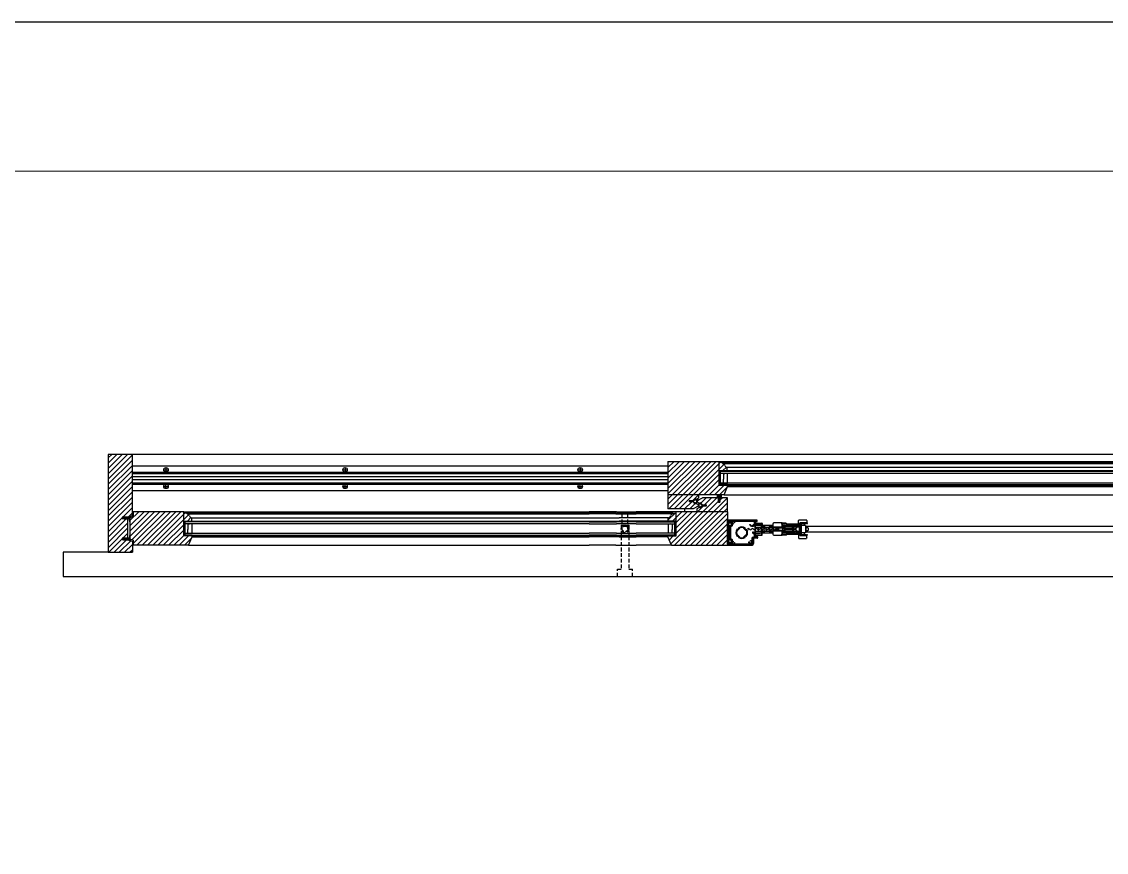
# Model space of a CAD drawing. Header units: inches. Extents: x 1985 to 11287, y 379 to 3234.
# Drawn here: x 7955.9 to 8028.5, y 1897.6 to 1953.3 of the extents above; entities that cross this region are included whole.
import ezdxf

# ---------------------------------------------------------------- set-up
doc = ezdxf.new("R2010")
doc.units = ezdxf.units.IN
doc.header["$MEASUREMENT"] = 0
doc.linetypes.add('HIDDEN', pattern=[0.375, 0.25, -0.125])
doc.layers.get('0').update_dxf_attribs({"linetype": 'CONTINUOUS'})
for name, color, linetype in [('glass 99', 6, 'CONTINUOUS'), ('glazing tape 99', 7, 'CONTINUOUS'), ('hardware 99', 94, 'CONTINUOUS'), ('hatch 99', 1, 'CONTINUOUS'), ('screen 99', 4, 'CONTINUOUS'), ('separation 99', 3, 'CONTINUOUS'), ('weatherstripping 99', 5, 'CONTINUOUS'), ('wood detail 99', 7, 'CONTINUOUS')]:
    doc.layers.add(name, color=color, linetype=linetype)

# ---------------------------------------------------------------- blocks, each defined once
blk = doc.blocks.new('_Screen01')
for centre in [(5.2, 0.5), (1.7, -0.5)]:
    blk.add_circle(centre, 0.1)
for centre, start, end in [((1.7, -1), 30, 150), ((5.2, 1), 210, 330)]:
    blk.add_arc(centre, 2, start, end)

msp = doc.modelspace()

# ---------------------------------------------------------------- hatches: boundary and pattern name
at = {"layer": 'glazing tape 99'}
h = msp.add_hatch(color=7, dxfattribs=at)
h.paths.add_polyline_path([(8002.642768, 1923.198231), (8003.142768, 1923.198231), (8003.142768, 1923.135731), (8002.642768, 1923.135731)])
h.paths.add_polyline_path([(8002.666268, 1922.260731), (8003.166268, 1922.260731), (8003.166268, 1922.198231), (8002.666268, 1922.198231)])
h = msp.add_hatch(color=7, dxfattribs=at)
h.paths.add_polyline_path([(7966.76777, 1919.823231), (7967.26777, 1919.823231), (7967.26777, 1919.760731), (7966.76777, 1919.760731)])
h.paths.add_polyline_path([(7966.79127, 1918.885731), (7967.29127, 1918.885731), (7967.29127, 1918.823231), (7966.79127, 1918.823231)])
h = msp.add_hatch(color=7, dxfattribs=at)
h.paths.add_polyline_path([(7999.189768, 1919.823231), (7999.689768, 1919.823231), (7999.689768, 1919.760731), (7999.189768, 1919.760731)])
h.paths.add_polyline_path([(7999.166268, 1918.885731), (7999.666268, 1918.885731), (7999.666268, 1918.823231), (7999.166268, 1918.823231)])
at = {"layer": 'hatch 99'}
h = msp.add_hatch(dxfattribs=at)
h.set_pattern_fill('ANSI31', color=256, scale=2, style=0)
h.set_pattern_definition([(45, (8350.7772, 627.41917), (-0.176776695, 0.176776695), [])])
h.paths.add_polyline_path([(7963.29127, 1924.291981), (7961.66627, 1924.291981), (7961.66627, 1917.729481), (7963.29127, 1917.729481), (7963.29127, 1918.463856), (7962.96327, 1918.554731), (7962.693116, 1918.554731), (7962.60377, 1918.554731), (7962.60377, 1918.679731), (7962.96327, 1918.679731), (7962.96327, 1919.966731), (7962.60377, 1919.966731), (7962.60377, 1920.091731), (7962.96327, 1920.091731), (7963.29127, 1920.182606), (7963.29127, 1920.448231)])
h.paths.add_polyline_path([(7967.050198, 1918.198231), (7967.29127, 1918.760731), (7967.29127, 1918.823231), (7966.728756, 1918.823231), (7966.728756, 1920.448231), (7963.35377, 1920.448231), (7963.35377, 1920.104483), (7963.13177, 1920.041973), (7963.13177, 1918.604488), (7963.35377, 1918.541978), (7963.35377, 1918.198231)])
h.paths.add_polyline_path([(7967.26777, 1919.823231), (7967.26777, 1920.049731, -0.375199902), (7967.11152, 1920.174731, 0.350781059), (7966.968392, 1920.299731), (7966.95527, 1920.299731), (7966.95527, 1920.362231), (7966.728756, 1920.362231), (7966.728756, 1919.823231)], flags=17)
h = msp.add_hatch(dxfattribs=at)
h.set_pattern_fill('ANSI31', color=256, scale=2, style=0)
h.set_pattern_definition([(45, (8350.0272, 627.41917), (-0.176776695, 0.176776695), [])])
h.paths.add_polyline_path([(8003.142768, 1923.424731, -0.375199902), (8002.986518, 1923.549731, 0.350781059), (8002.84339, 1923.674731), (8002.830268, 1923.674731), (8002.830268, 1923.737231), (8002.603754, 1923.737231), (8002.603754, 1923.198231), (8003.142768, 1923.198231)], flags=17)
h.paths.add_polyline_path([(8002.603754, 1923.823231), (7999.166268, 1923.823231), (7999.166268, 1921.573231), (8002.925197, 1921.573231), (8003.166268, 1922.135731), (8003.166268, 1922.198231), (8002.603754, 1922.198231)])
h.paths.add_polyline_path([(8001.228768, 1921.385735), (8001.228768, 1921.573231), (7999.166268, 1921.573231), (7999.166268, 1920.635731), (8000.853762, 1920.635731), (8001.228768, 1920.852241), (8001.228768, 1920.902479), (8000.864383, 1921.112856), (8000.583058, 1921.112856), (8000.583058, 1921.175356), (8000.864382, 1921.175356)])
h.paths.add_polyline_path([(8003.166268, 1921.385731), (8002.653916, 1921.385731), (8002.653916, 1921.072124), (8002.559916, 1921.072124), (8002.559916, 1921.385731), (8001.478762, 1921.385731), (8001.103768, 1921.169228), (8001.103768, 1921.118985), (8001.468149, 1920.90861), (8001.749478, 1920.90861), (8001.749478, 1920.84611), (8001.468149, 1920.84611), (8001.103768, 1920.635735), (8001.103768, 1920.448231), (8003.166268, 1920.448231)])
h.paths.add_polyline_path([(8003.166268, 1920.448231), (7999.728783, 1920.448231), (7999.728783, 1918.823231), (7999.166268, 1918.823231), (7999.166268, 1918.760731), (7999.40734, 1918.198231), (8003.166268, 1918.198231)])
h.paths.add_polyline_path([(7999.728783, 1920.362231), (7999.498968, 1920.362231), (7999.498968, 1920.299731), (7999.486705, 1920.299731, 0.35125577), (7999.346498, 1920.177543, -0.380557848), (7999.189768, 1920.049731), (7999.189768, 1919.823231), (7999.728783, 1919.823231)], flags=17)
at = {"layer": 'weatherstripping 99'}
h = msp.add_hatch(dxfattribs=at)
h.set_pattern_fill('ANSI36', color=256, scale=0.125, angle=315, style=0)
h.set_pattern_definition([(90, (9592.719368, 2109.208033), (-0.015625, 0.02734375), [0.0390625, -0.0078125, 0, -0.0078125])])
h.paths.add_polyline_path([(8002.497416, 1921.570064), (8002.497416, 1921.415624), (8002.747416, 1921.415624), (8002.747416, 1921.583166)])
msp.add_hatch(color=256, dxfattribs=at).paths.add_polyline_path([(8002.497416, 1921.415624), (8002.497416, 1921.384651), (8002.592937, 1921.384632), (8002.622664, 1921.351042), (8002.622664, 1921.291249), (8002.560416, 1921.334785), (8002.560416, 1921.306488), (8002.622664, 1921.262952), (8002.622664, 1921.184063), (8002.560416, 1921.227599), (8002.560416, 1921.199302), (8002.639164, 1921.132778), (8002.653916, 1921.132778), (8002.653916, 1921.38462), (8002.747416, 1921.384602), (8002.747416, 1921.415624)])

# ---------------------------------------------------------------- linework, layer by layer
at = {"layer": 'glass 99', "color": 6}
for p, q in [((8029.712163, 1923.135731), (8002.642768, 1923.135731)), ((8002.697454, 1922.260731), (8002.697454, 1923.135731)), ((8029.712163, 1923.010731), (8002.697454, 1923.010731)), ((8002.880762, 1922.980739), (8002.988545, 1923.010731)), ((8002.880762, 1922.980739), (8002.880762, 1922.635731)), ((8002.880762, 1922.415722), (8002.880762, 1922.635731)), ((8003.145143, 1923.010731), (8003.145143, 1922.385731)), ((8002.666268, 1922.260731), (8029.712163, 1922.260731)), ((8002.697454, 1922.385731), (8029.712163, 1922.385731)), ((8002.880762, 1922.415722), (8002.988545, 1922.385731)), ((7993.899664, 1919.760731), (7966.76777, 1919.760731)), ((7966.822456, 1918.885731), (7966.822456, 1919.760731)), ((7993.899664, 1919.635731), (7966.822456, 1919.635731)), ((7967.005764, 1919.605739), (7967.113547, 1919.635731)), ((7967.005764, 1919.605739), (7967.005764, 1919.260731)), ((7967.270144, 1919.635731), (7967.270144, 1919.010731)), ((7993.899664, 1919.760731), (7995.713901, 1919.760731)), ((7993.899664, 1919.635731), (7995.713901, 1919.635731)), ((7997.045994, 1919.760731), (7995.713901, 1919.760731)), ((7997.045994, 1919.635731), (7995.713901, 1919.635731)), ((7997.045994, 1919.760731), (7999.689768, 1919.760731)), ((7997.045994, 1919.635731), (7999.635083, 1919.635731)), ((7999.189768, 1919.635731), (7999.189768, 1919.010731)), ((7999.454149, 1919.605739), (7999.346366, 1919.635731)), ((7999.454149, 1919.605739), (7999.454149, 1919.260731)), ((7999.635083, 1918.885731), (7999.635083, 1919.760731)), ((7966.79127, 1918.885731), (7993.899664, 1918.885731)), ((7966.822456, 1919.010731), (7993.899664, 1919.010731)), ((7967.005764, 1919.040722), (7967.005764, 1919.260731)), ((7967.005764, 1919.040722), (7967.113547, 1919.010731)), ((7995.713901, 1919.010731), (7993.899664, 1919.010731)), ((7995.713901, 1918.885731), (7993.899664, 1918.885731)), ((7995.713901, 1919.010731), (7997.045994, 1919.010731)), ((7995.713901, 1918.885731), (7997.045994, 1918.885731)), ((7999.635083, 1919.010731), (7997.045994, 1919.010731)), ((7999.666268, 1918.885731), (7997.045994, 1918.885731)), ((7999.454149, 1919.040722), (7999.346366, 1919.010731)), ((7999.454149, 1919.040722), (7999.454149, 1919.260731))]:
    msp.add_line(p, q, dxfattribs=at)
at = {"layer": 'glazing tape 99', "color": 7}
for p, q in [((8002.642768, 1923.198231), (8002.642768, 1923.135731)), ((8003.142768, 1923.198231), (8003.142768, 1923.135731)), ((7966.76777, 1919.823231), (7966.76777, 1919.760731)), ((7967.26777, 1919.823231), (7967.26777, 1919.760731)), ((7999.189768, 1919.823231), (7999.189768, 1919.760731)), ((7999.689768, 1919.823231), (7999.689768, 1919.760731))]:
    msp.add_line(p, q, dxfattribs=at)
at = {"layer": 'glazing tape 99'}
for p, q in [((8003.142768, 1923.135731), (8002.642768, 1923.135731)), ((8002.666268, 1922.260731), (8002.666268, 1922.198231)), ((8003.166268, 1922.260731), (8002.666268, 1922.260731)), ((8003.166268, 1922.260731), (8003.166268, 1922.198231)), ((7967.26777, 1919.760731), (7966.76777, 1919.760731)), ((7999.689768, 1919.760731), (7999.189768, 1919.760731)), ((7966.79127, 1918.885731), (7966.79127, 1918.823231)), ((7967.29127, 1918.885731), (7966.79127, 1918.885731)), ((7967.29127, 1918.885731), (7967.29127, 1918.823231)), ((7999.166268, 1918.885731), (7999.666268, 1918.885731)), ((7999.166268, 1918.885731), (7999.166268, 1918.823231)), ((7999.666268, 1918.885731), (7999.666268, 1918.823231))]:
    msp.add_line(p, q, dxfattribs=at)
at = {"layer": 'hardware 99'}
for p, q in [((7963.29127, 1923.523231), (7999.166268, 1923.523231)), ((7965.39127, 1923.253231), (7965.69127, 1923.253231)), ((7965.54127, 1923.403231), (7965.54127, 1923.103231)), ((7977.39127, 1923.253231), (7977.69127, 1923.253231)), ((7977.54127, 1923.403231), (7977.54127, 1923.103231)), ((7993.14127, 1923.253231), (7993.44127, 1923.253231)), ((7993.29127, 1923.403231), (7993.29127, 1923.103231)), ((7963.29127, 1923.103231), (7999.166268, 1923.103231)), ((7963.29127, 1923.013231), (7999.166268, 1923.013231)), ((7963.29127, 1922.798231), (7999.166268, 1922.798231)), ((7963.29127, 1922.598231), (7999.166268, 1922.598231)), ((7963.29127, 1922.383231), (7999.166268, 1922.383231)), ((7963.29127, 1922.293231), (7999.166268, 1922.293231)), ((7963.29127, 1921.873231), (7999.166268, 1921.873231)), ((7965.39127, 1922.143231), (7965.69127, 1922.143231)), ((7965.54127, 1921.993231), (7965.54127, 1922.293231)), ((7977.39127, 1922.143231), (7977.69127, 1922.143231)), ((7977.54127, 1921.993231), (7977.54127, 1922.293231)), ((7993.14127, 1922.143231), (7993.44127, 1922.143231)), ((7993.29127, 1921.993231), (7993.29127, 1922.293231))]:
    msp.add_line(p, q, dxfattribs=at)
for centre in [(7965.54127, 1923.253231), (7977.54127, 1923.253231), (7993.29127, 1923.253231), (7965.54127, 1922.143231), (7977.54127, 1922.143231), (7993.29127, 1922.143231)]:
    msp.add_circle(centre, 0.15, dxfattribs=at)
at = {"layer": 'screen 99'}
for p, q in [((8003.233197, 1919.741535), (8003.233197, 1918.347837)), ((8003.243293, 1919.851846), (8003.334149, 1919.843897)), ((8005.126894, 1919.891141), (8003.245008, 1919.891141)), ((8003.38674, 1919.76122), (8003.252882, 1919.76122)), ((8003.38674, 1919.843897), (8003.334149, 1919.843897)), ((8003.38674, 1919.843897), (8003.38674, 1919.76122)), ((8005.016658, 1919.784842), (8005.016658, 1918.77697)), ((8005.126894, 1919.784842), (8005.016658, 1919.784842)), ((8005.016658, 1918.788781), (8005.016658, 1919.773031)), ((8005.016658, 1919.690354), (8005.449728, 1919.690354)), ((8005.292248, 1919.591929), (8005.016658, 1919.591929)), ((8005.056028, 1919.548622), (8005.410358, 1919.548622)), ((8005.146579, 1919.804527), (8005.146579, 1919.871456)), ((8005.292248, 1919.591929), (8005.292248, 1919.560433)), ((8005.430043, 1919.560433), (8005.292248, 1919.560433)), ((8005.343429, 1919.548622), (8005.343429, 1919.560433)), ((8005.402484, 1919.560433), (8005.402484, 1919.548622)), ((8005.410358, 1919.560433), (8005.410358, 1919.690354)), ((8005.430043, 1919.560433), (8005.489098, 1919.591929)), ((8005.489098, 1919.650984), (8005.489098, 1919.591929)), ((8006.190805, 1919.615551), (8006.190805, 1918.946261)), ((8006.828599, 1919.694291), (8006.269545, 1919.694291)), ((8006.793166, 1919.634087), (8006.793166, 1919.674606)), ((8006.812851, 1919.607677), (8006.812851, 1919.442323)), ((8007.907337, 1919.851771), (8007.946707, 1919.910826)), ((8007.907337, 1919.666732), (8007.907337, 1919.851771)), ((8007.961474, 1919.654921), (8007.919148, 1919.654921)), ((8007.946707, 1919.910826), (8008.438832, 1919.910826)), ((8008.466391, 1919.713976), (8008.080565, 1919.713976)), ((8008.084502, 1919.713976), (8008.084502, 1919.694291)), ((8008.084502, 1919.639173), (8008.084502, 1919.517126)), ((8008.301037, 1919.713976), (8008.301037, 1919.694291)), ((8008.301037, 1919.639173), (8008.301037, 1919.517126)), ((8008.478202, 1919.851771), (8008.438832, 1919.910826)), ((8008.478202, 1919.851771), (8008.478202, 1919.725787)), ((8005.000301, 1919.497441), (8004.977288, 1919.497441)), ((8005.000301, 1919.064371), (8004.977288, 1919.064371)), ((8005.292248, 1918.969883), (8005.016658, 1918.969883)), ((8005.016658, 1918.871458), (8005.449728, 1918.871458)), ((8005.036343, 1919.032875), (8005.036343, 1919.528937)), ((8005.056028, 1919.40689), (8006.190805, 1919.40689)), ((8005.056028, 1919.154922), (8006.190805, 1919.154922)), ((8005.410358, 1919.01319), (8005.056028, 1919.01319)), ((8005.233193, 1919.154922), (8005.233193, 1919.40689)), ((8005.430043, 1919.001379), (8005.292248, 1919.001379)), ((8005.292248, 1918.969883), (8005.292248, 1919.001379)), ((8005.343429, 1919.001379), (8005.343429, 1919.01319)), ((8005.63083, 1919.469882), (8005.390673, 1919.469882)), ((8005.390673, 1919.09193), (8005.63083, 1919.09193)), ((8005.402484, 1919.01319), (8005.402484, 1919.001379)), ((8005.410358, 1919.001379), (8005.410358, 1918.871458)), ((8005.430043, 1919.469882), (8005.430043, 1919.528937)), ((8005.430043, 1919.154922), (8005.430043, 1919.40689)), ((8005.430043, 1919.395079), (8005.831617, 1919.395079)), ((8005.430043, 1919.166733), (8005.831617, 1919.166733)), ((8005.430043, 1919.09193), (8005.430043, 1919.032875)), ((8005.430043, 1919.001379), (8005.489098, 1918.969883)), ((8005.449728, 1919.544685), (8005.961538, 1919.544685)), ((8005.961538, 1919.017127), (8005.449728, 1919.017127)), ((8005.489098, 1918.910828), (8005.489098, 1918.969883)), ((8005.63083, 1919.477756), (8005.63083, 1919.426575)), ((8005.63083, 1919.084056), (8005.63083, 1919.135237)), ((8005.831617, 1919.40689), (8005.831617, 1919.395079)), ((8005.831617, 1919.166733), (8005.831617, 1919.154922)), ((8006.18201, 1919.469882), (8005.941853, 1919.469882)), ((8005.941853, 1919.09193), (8006.18201, 1919.09193)), ((8005.981223, 1919.469882), (8005.981223, 1919.525)), ((8005.981223, 1919.154922), (8005.981223, 1919.40689)), ((8005.981223, 1919.395079), (8006.190805, 1919.395079)), ((8005.981223, 1919.166733), (8006.190805, 1919.166733)), ((8005.981223, 1919.09193), (8005.981223, 1919.036812)), ((8006.000908, 1919.544685), (8006.190805, 1919.544685)), ((8006.190805, 1919.017127), (8006.000908, 1919.017127)), ((8006.18201, 1919.477756), (8006.18201, 1919.426575)), ((8006.18201, 1919.084056), (8006.18201, 1919.135237)), ((8006.793166, 1919.422638), (8006.21049, 1919.422638)), ((8006.793166, 1919.139174), (8006.21049, 1919.139174)), ((8006.269545, 1918.867521), (8006.828599, 1918.867521)), ((8006.793166, 1918.927725), (8006.793166, 1918.887206)), ((8006.812851, 1918.954135), (8006.812851, 1919.119489)), ((8006.930961, 1919.426575), (8006.930961, 1919.525)), ((8006.930961, 1919.036812), (8006.930961, 1919.135237)), ((8006.950646, 1919.544685), (8007.934896, 1919.544685)), ((8007.698676, 1919.469882), (8006.950646, 1919.469882)), ((8007.698676, 1919.40689), (8006.950646, 1919.40689)), ((8006.950646, 1919.154922), (8007.698676, 1919.154922)), ((8007.698676, 1919.09193), (8006.950646, 1919.09193)), ((8007.934896, 1919.017127), (8006.950646, 1919.017127)), ((8007.580566, 1919.154922), (8007.580566, 1919.40689)), ((8007.718361, 1919.450197), (8007.718361, 1919.426575)), ((8007.718361, 1919.135237), (8007.718361, 1919.111615)), ((8007.777416, 1919.497441), (8007.757449, 1919.517126)), ((8007.777416, 1919.064371), (8007.757449, 1919.044686)), ((8007.761668, 1919.347835), (8007.777416, 1919.347835)), ((8007.761668, 1919.213977), (8007.761668, 1919.347835)), ((8007.777416, 1919.213977), (8007.761668, 1919.213977)), ((8007.934896, 1919.497441), (8007.777416, 1919.497441)), ((8007.777416, 1919.497441), (8007.777416, 1919.347835)), ((8007.777416, 1919.213977), (8007.777416, 1919.064371)), ((8007.777416, 1919.064371), (8007.934896, 1919.064371)), ((8007.907337, 1918.89508), (8007.907337, 1918.710041)), ((8007.961474, 1918.906891), (8007.919148, 1918.906891)), ((8007.954581, 1919.525), (8007.954581, 1919.517126)), ((8007.954581, 1919.044686), (8007.954581, 1919.036812)), ((8008.387651, 1919.517126), (8008.041195, 1919.517126)), ((8008.387651, 1919.044686), (8008.041195, 1919.044686)), ((8008.080565, 1918.847836), (8008.466391, 1918.847836)), ((8008.084502, 1919.044686), (8008.084502, 1918.922639)), ((8008.084502, 1918.867521), (8008.084502, 1918.847836)), ((8008.10025, 1919.517126), (8008.10025, 1919.044686)), ((8008.301037, 1919.044686), (8008.301037, 1918.922639)), ((8008.301037, 1918.867521), (8008.301037, 1918.847836)), ((8008.387651, 1919.517126), (8008.387651, 1919.044686)), ((8008.411273, 1919.379331), (8008.411273, 1919.182481)), ((8008.478202, 1918.710041), (8008.478202, 1918.836025)), ((8008.588438, 1919.339961), (8008.549068, 1919.379331)), ((8008.588438, 1919.221851), (8008.549068, 1919.182481)), ((8003.203923, 1918.237526), (8003.294779, 1918.245475)), ((8003.205638, 1918.198231), (8004.741068, 1918.198231)), ((8003.38674, 1918.328152), (8003.252882, 1918.328152)), ((8003.294779, 1918.245475), (8003.38674, 1918.245475)), ((8003.38674, 1918.328152), (8003.38674, 1918.245475)), ((8004.918233, 1918.375396), (8004.918233, 1918.650986)), ((8005.134768, 1918.670671), (8004.937918, 1918.670671)), ((8005.174138, 1918.77697), (8005.016658, 1918.77697)), ((8005.193823, 1918.729726), (8005.193823, 1918.757285)), ((8007.907337, 1918.710041), (8007.946707, 1918.650986)), ((8007.946707, 1918.650986), (8008.438832, 1918.650986)), ((8008.478202, 1918.710041), (8008.438832, 1918.650986))]:
    msp.add_line(p, q, dxfattribs=at)
for points in [[(8003.193827, 1918.257286, -0.414213562), (8003.166268, 1918.284845), (8003.166268, 1919.899015, -0.414213562), (8003.178079, 1919.910826), (8003.193827, 1919.910826, -0.414213562), (8003.205638, 1919.899015), (8003.205638, 1919.843897, 0.414213562), (8003.217449, 1919.832086), (8003.343433, 1919.832086, -0.855700792), (8003.349446, 1919.793657), (8003.298595, 1919.777344, -0.50834698), (8003.288315, 1919.784842), (8003.288315, 1919.788779, 0.414213562), (8003.280441, 1919.796653), (8003.225323, 1919.796653, 0.414213562), (8003.213512, 1919.784842), (8003.213512, 1919.298764, -0.131652498), (8003.212457, 1919.294827), (8003.206693, 1919.284843, 0.267949192), (8003.206693, 1919.276969), (8003.212457, 1919.266985, -0.131652498), (8003.213512, 1919.263048), (8003.213512, 1919.062544, -0.131652498), (8003.212457, 1919.058607), (8003.206693, 1919.048623, 0.267949192), (8003.206693, 1919.040749), (8003.212457, 1919.030765, -0.131652498), (8003.213512, 1919.026828), (8003.213512, 1918.30453, 0.414213562), (8003.225323, 1918.292719), (8003.280441, 1918.292719, 0.414213562), (8003.288315, 1918.300593), (8003.288315, 1918.30453, -0.50834698), (8003.298595, 1918.312027), (8003.349446, 1918.295715, -0.855700792), (8003.343433, 1918.257286)], [(8006.545135, 1919.213977, 0.414213562), (8006.56482, 1919.233662), (8006.56482, 1919.32815, 0.414213562), (8006.545135, 1919.347835), (8006.437258, 1919.347835, 0.323907171), (8006.426039, 1919.339715, -0.852497554), (8006.387655, 1919.345866), (8006.387655, 1919.351772, 0.414213562), (8006.375844, 1919.363583), (8006.202616, 1919.363583, -0.414213562), (8006.190805, 1919.375394), (8006.190805, 1919.387205, -0.414213562), (8006.218364, 1919.414764), (8006.80104, 1919.414764, 0.414213562), (8006.820725, 1919.434449), (8006.820725, 1919.615881, 0.365977382), (8006.810882, 1919.627527, -0.365977382), (8006.80104, 1919.639173), (8006.80104, 1919.666732, -0.414213562), (8006.828599, 1919.694291), (8007.03726, 1919.694291, -0.245392684), (8007.134187, 1919.643672, 0.245392684), (8007.150341, 1919.635236), (8007.967483, 1919.635236, 0.245392684), (8007.983637, 1919.643672, -0.245392684), (8008.080565, 1919.694291), (8008.486076, 1919.694291, -1), (8008.486076, 1919.639173), (8008.466391, 1919.639173, -0.414213562), (8008.458517, 1919.647047), (8008.458517, 1919.654921, 0.414213562), (8008.450643, 1919.662795), (8008.41521, 1919.662795, 0.414213562), (8008.407336, 1919.654921), (8008.407336, 1919.647047, -0.414213562), (8008.399462, 1919.639173), (8008.053006, 1919.639173, 0.414213562), (8008.041195, 1919.627362), (8008.041195, 1919.298764, -0.131652498), (8008.04014, 1919.294827), (8008.034376, 1919.284843, 0.267949192), (8008.034376, 1919.276969), (8008.04014, 1919.266985, -0.131652498), (8008.041195, 1919.263048), (8008.041195, 1918.93445, 0.414213562), (8008.053006, 1918.922639), (8008.399462, 1918.922639, -0.414213562), (8008.407336, 1918.914765), (8008.407336, 1918.906891, 0.414213562), (8008.41521, 1918.899017), (8008.450643, 1918.899017, 0.414213562), (8008.458517, 1918.906891), (8008.458517, 1918.914765, -0.414213562), (8008.466391, 1918.922639), (8008.486076, 1918.922639, -1), (8008.486076, 1918.867521), (8008.080565, 1918.867521, -0.245392684), (8007.983637, 1918.918139, 0.245392684), (8007.967483, 1918.926576), (8007.150341, 1918.926576, 0.245392684), (8007.134187, 1918.918139, -0.245392684), (8007.03726, 1918.867521), (8006.828599, 1918.867521, -0.414213562), (8006.80104, 1918.89508), (8006.80104, 1918.922639, -0.365977382), (8006.810882, 1918.934285, 0.365977382), (8006.820725, 1918.94593), (8006.820725, 1919.127363, 0.414213562), (8006.80104, 1919.147048), (8006.218364, 1919.147048, -0.414213562), (8006.190805, 1919.174607), (8006.190805, 1919.186418, -0.414213562), (8006.202616, 1919.198229), (8006.375844, 1919.198229, 0.414213562), (8006.387655, 1919.21004), (8006.387655, 1919.215945, -0.852497554), (8006.426039, 1919.222097, 0.323907171), (8006.437258, 1919.213977)], [(8006.856158, 1919.647047, -0.414213562), (8006.867969, 1919.658858), (8007.03726, 1919.658858, -0.245392684), (8007.105109, 1919.623425, 0.245392684), (8007.150341, 1919.599803), (8007.990014, 1919.599803, -0.414213562), (8008.001825, 1919.587992), (8008.001825, 1919.487598, -0.414213562), (8007.990014, 1919.475787), (8007.840408, 1919.475787, 0.414213562), (8007.820723, 1919.456102), (8007.820723, 1919.448228, 0.414213562), (8007.840408, 1919.428543), (8007.950644, 1919.428543, -0.414213562), (8007.962455, 1919.416732), (8007.962455, 1919.145079, -0.414213562), (8007.950644, 1919.133268), (8007.840408, 1919.133268, 0.414213562), (8007.820723, 1919.113583), (8007.820723, 1919.105709, 0.414213562), (8007.840408, 1919.086024), (8007.990014, 1919.086024, -0.414213562), (8008.001825, 1919.074213), (8008.001825, 1918.97382, -0.414213562), (8007.990014, 1918.962009), (8007.150341, 1918.962009, 0.245392684), (8007.105109, 1918.938387, -0.245392684), (8007.03726, 1918.902954), (8006.867969, 1918.902954, -0.414213562), (8006.856158, 1918.914765), (8006.856158, 1919.162796, -0.414213562), (8006.867969, 1919.174607), (8006.99789, 1919.174607, 0.414213562), (8007.017575, 1919.194292), (8007.017575, 1919.243504, -0.414213562), (8007.029386, 1919.255315), (8007.47033, 1919.255315, -0.414213562), (8007.482141, 1919.243504), (8007.482141, 1919.221851, 1), (8007.521511, 1919.221851), (8007.521511, 1919.339961, 1), (8007.482141, 1919.339961), (8007.482141, 1919.318307, -0.414213562), (8007.47033, 1919.306496), (8007.029386, 1919.306496, -0.414213562), (8007.017575, 1919.318307), (8007.017575, 1919.36752, 0.414213562), (8006.99789, 1919.387205), (8006.867969, 1919.387205, -0.414213562), (8006.856158, 1919.399016)], [(8003.889255, 1918.719473, 0.308651193), (8004.333042, 1918.719473, 0.470000501), (8004.334736, 1918.737581), (8004.326899, 1918.745419, -0.414213562), (8004.326899, 1918.762122), (8004.393712, 1918.828935, -0.414213562), (8004.410415, 1918.828935), (8004.418253, 1918.821098, 0.470000501), (8004.436361, 1918.822793, 0.308651193), (8004.436361, 1919.266579, 0.470000501), (8004.418253, 1919.268274), (8004.410415, 1919.260436, -0.414213562), (8004.393712, 1919.260436), (8004.326899, 1919.32725, -0.414213562), (8004.326899, 1919.343953), (8004.334736, 1919.35179, 0.470000501), (8004.333042, 1919.369898, 0.308651193), (8003.889255, 1919.369898, 0.470000501), (8003.88756, 1919.35179), (8003.895398, 1919.343953, -0.414213562), (8003.895398, 1919.32725), (8003.828585, 1919.260436, -0.414213562), (8003.811881, 1919.260436), (8003.804044, 1919.268274, 0.470000501), (8003.785936, 1919.266579, 0.308651193), (8003.785936, 1918.822793, 0.470000501), (8003.804044, 1918.821098), (8003.811881, 1918.828935, -0.414213562), (8003.828585, 1918.828935), (8003.895398, 1918.762122, -0.414213562), (8003.895398, 1918.745419), (8003.88756, 1918.737581, 0.470000501)], [(8004.26683, 1918.735178, 0.511162443), (8004.26886, 1918.74778), (8004.26287, 1918.75377, -0.414213562), (8004.26287, 1918.764906), (8004.390928, 1918.892964, -0.414213562), (8004.402064, 1918.892964), (8004.408054, 1918.886974, 0.511162443), (8004.420656, 1918.889004, 0.23733328), (8004.420656, 1919.200368, 0.511162443), (8004.408054, 1919.202397), (8004.402064, 1919.196407, -0.414213562), (8004.390928, 1919.196407), (8004.26287, 1919.324466, -0.414213562), (8004.26287, 1919.335601), (8004.26886, 1919.341591, 0.511162443), (8004.26683, 1919.354193, 0.23733328), (8003.955466, 1919.354193, 0.511162443), (8003.953437, 1919.341591), (8003.959427, 1919.335601, -0.414213562), (8003.959427, 1919.324466), (8003.831368, 1919.196407, -0.414213562), (8003.820233, 1919.196407), (8003.814243, 1919.202397, 0.511162443), (8003.801641, 1919.200368, 0.23733328), (8003.801641, 1918.889004, 0.511162443), (8003.814243, 1918.886974), (8003.820233, 1918.892964, -0.414213562), (8003.831368, 1918.892964), (8003.959427, 1918.764906, -0.414213562), (8003.959427, 1918.75377), (8003.953437, 1918.74778, 0.511162443), (8003.955466, 1918.735178, 0.23733328)], [(8006.90009, 1919.220866, -0.125502335), (8006.873665, 1919.237327, 0.345430296), (8006.849608, 1919.240756), (8006.82663, 1919.22749, 0.267949192), (8006.820725, 1919.217261), (8006.820725, 1919.194292, -0.414213562), (8006.808914, 1919.182481), (8006.616001, 1919.182481, -0.414213562), (8006.60419, 1919.194292), (8006.60419, 1919.36752, -0.414213562), (8006.616001, 1919.379331), (8006.808914, 1919.379331, -0.414213562), (8006.820725, 1919.36752), (8006.820725, 1919.344551, 0.267949192), (8006.82663, 1919.334322), (8006.84998, 1919.320841, 0.34688676), (8006.873439, 1919.324247, -0.126823654), (8006.90009, 1919.340945, -0.774596669), (8006.93821, 1919.340945, -0.731722677), (8006.93821, 1919.220866, -0.774596669)]]:
    msp.add_lwpolyline(points, format="xyb", close=True, dxfattribs=at)
for points in [[(8005.000301, 1919.497441), (8005.015603, 1919.523945, 0.131652498), (8005.016658, 1919.527882), (8005.016658, 1919.773031, -0.414213562), (8005.028469, 1919.784842), (8005.115083, 1919.784842, 0.414213562), (8005.134768, 1919.804527), (8005.134768, 1919.812401, 0.414213562), (8005.115083, 1919.832086), (8003.414299, 1919.832086, 0.939220534), (8003.411839, 1919.79287, -0.377964473), (8003.422173, 1919.781152), (8003.422173, 1919.765157, -0.414213562), (8003.410362, 1919.753346), (8003.288315, 1919.753346, -0.414213562), (8003.280441, 1919.76122), (8003.280441, 1919.776968, 0.414213562), (8003.272567, 1919.784842), (8003.264693, 1919.784842, 0.414213562), (8003.225323, 1919.745472), (8003.225323, 1919.729724, 0.414213562), (8003.237134, 1919.717913), (8003.311937, 1919.717913, -0.414213562), (8003.323748, 1919.706102), (8003.323748, 1919.68248, 0.414213562), (8003.335559, 1919.670669), (8003.351307, 1919.670669, 0.414213562), (8003.363118, 1919.68248), (8003.363118, 1919.706102, -0.414213562), (8003.374929, 1919.717913), (8003.410362, 1919.717913, -0.414213562), (8003.422173, 1919.706102), (8003.422173, 1919.509252, -0.414213562), (8003.410362, 1919.497441), (8003.374929, 1919.497441, -0.414213562), (8003.363118, 1919.509252), (8003.363118, 1919.532874, 0.414213562), (8003.351307, 1919.544685), (8003.335559, 1919.544685, 0.414213562), (8003.323748, 1919.532874), (8003.323748, 1918.556498, 0.414213562), (8003.335559, 1918.544687), (8003.351307, 1918.544687, 0.414213562), (8003.363118, 1918.556498), (8003.363118, 1918.58012, -0.414213562), (8003.374929, 1918.591931), (8003.410362, 1918.591931, -0.414213562), (8003.422173, 1918.58012), (8003.422173, 1918.38327, -0.414213562), (8003.410362, 1918.371459), (8003.374929, 1918.371459, -0.414213562), (8003.363118, 1918.38327), (8003.363118, 1918.406892, 0.414213562), (8003.351307, 1918.418703), (8003.335559, 1918.418703, 0.414213562), (8003.323748, 1918.406892), (8003.323748, 1918.38327, -0.414213562), (8003.311937, 1918.371459), (8003.237134, 1918.371459, 0.414213562), (8003.225323, 1918.359648), (8003.225323, 1918.3439, 0.414213562), (8003.264693, 1918.30453), (8003.272567, 1918.30453, 0.414213562), (8003.280441, 1918.312404), (8003.280441, 1918.328152, -0.414213562), (8003.288315, 1918.336026), (8003.410362, 1918.336026, -0.414213562), (8003.422173, 1918.324215), (8003.422173, 1918.30822, -0.377964473), (8003.411839, 1918.296501, 0.939220534), (8003.414299, 1918.257286), (8004.741068, 1918.257286, 0.414213562), (8004.859178, 1918.375396), (8004.859178, 1918.670671, -0.414213562), (8004.918233, 1918.729726), (8005.115083, 1918.729726, 0.414213562), (8005.134768, 1918.749411), (8005.134768, 1918.757285, 0.414213562), (8005.115083, 1918.77697), (8005.028469, 1918.77697, -0.414213562), (8005.016658, 1918.788781), (8005.016658, 1919.03393, 0.131652498), (8005.015603, 1919.037867), (8005.000301, 1919.064371)], [(8004.977288, 1919.497441), (8004.977288, 1919.544685, 0.414213562), (8004.965477, 1919.556496), (8004.910359, 1919.556496, 0.414213562), (8004.898548, 1919.544685), (8004.898548, 1919.477756, -0.414213562), (8004.878863, 1919.458071), (8004.839493, 1919.458071, -0.267949192), (8004.651969, 1919.566338, -1), (8004.686064, 1919.586023, 0.267949192), (8004.839493, 1919.497441), (8004.847367, 1919.497441, 0.414213562), (8004.859178, 1919.509252), (8004.859178, 1919.556496, -0.414213562), (8004.898548, 1919.595866), (8004.965477, 1919.595866, 0.414213562), (8004.977288, 1919.607677), (8004.977288, 1919.780905, 0.414213562), (8004.965477, 1919.792716), (8003.643136, 1919.792716, 0.533909272), (8003.624936, 1919.765532, -0.104861434), (8003.632765, 1919.722961, -1), (8003.593409, 1919.724027, 2.509845705), (8003.530232, 1919.66085, -1), (8003.531299, 1919.621495, -0.104861434), (8003.488727, 1919.629323, 0.533909272), (8003.461543, 1919.611123), (8003.461543, 1919.509252, -0.414213562), (8003.410362, 1919.458071), (8003.374929, 1919.458071, 0.414213562), (8003.363118, 1919.44626), (8003.363118, 1918.643112, 0.414213562), (8003.374929, 1918.631301), (8003.410362, 1918.631301, -0.414213562)], [(8003.410362, 1918.631301, -0.414213562), (8003.461543, 1918.58012), (8003.461543, 1918.478249, 0.533909272), (8003.488727, 1918.460048, -0.104861434), (8003.531299, 1918.467877, -1), (8003.530232, 1918.428521, 2.509845705), (8003.593409, 1918.365344, -1), (8003.632765, 1918.366411, -0.104861434), (8003.624936, 1918.32384, 0.533909272), (8003.643136, 1918.296656), (8004.589567, 1918.296656, 0.582317023), (8004.606467, 1918.326436, -0.158043159), (8004.588049, 1918.406914, -0.465926262), (8004.612752, 1918.424188), (8004.632118, 1918.418999, -0.353997292), (8004.646681, 1918.398963, 0.121062731), (8004.653389, 1918.363899, -0.159587181), (8004.654777, 1918.351724, 0.538815906), (8004.678027, 1918.328474, -0.159587181), (8004.690202, 1918.327087, 0.695482376), (8004.789377, 1918.426262, -0.159587181), (8004.78799, 1918.438437, 0.538815906), (8004.76474, 1918.461687, -0.159587181), (8004.752565, 1918.463075, 0.121062731), (8004.717501, 1918.469783, -0.353997292), (8004.697465, 1918.484347), (8004.692276, 1918.503712, -0.465926262), (8004.70955, 1918.528415, -0.158043159), (8004.790028, 1918.509997, 0.582317023), (8004.819808, 1918.526897), (8004.819808, 1918.670671, -0.414213562), (8004.918233, 1918.769096), (8004.965477, 1918.769096, 0.414213562), (8004.977288, 1918.780907), (8004.977288, 1918.954135, 0.414213562), (8004.965477, 1918.965946), (8004.898548, 1918.965946, -0.414213562), (8004.859178, 1919.005316), (8004.859178, 1919.084056, -1), (8004.898548, 1919.084056), (8004.898548, 1919.017127, 0.414213562), (8004.910359, 1919.005316), (8004.965477, 1919.005316, 0.414213562), (8004.977288, 1919.017127), (8004.977288, 1919.064371, 0.414213562)]]:
    msp.add_lwpolyline(points, format="xyb", dxfattribs=at)
for points in [[(8008.387651, 1919.477756), (8038.32867, 1919.477756)], [(8008.549068, 1919.379331), (8008.387651, 1919.379331)], [(8008.387651, 1919.182481), (8008.549068, 1919.182481)], [(8038.32867, 1919.084056), (8008.387651, 1919.084056)], [(8008.588438, 1919.221851), (8008.588438, 1919.339961)]]:
    msp.add_lwpolyline(points, dxfattribs=at)
for centre, radius in [((8006.44671, 1919.280906), 0.049213), ((8007.671117, 1919.280906), 0.055118), ((8007.671117, 1919.280906), 0.03937)]:
    msp.add_circle(centre, radius, dxfattribs=at)
for centre, radius, start, end in [((8003.245008, 1919.871456), 0.019685, 90, 265), ((8003.252882, 1919.741535), 0.019685, 90, 180), ((8005.056028, 1919.528937), 0.019685, 90, 180), ((8005.126894, 1919.871456), 0.019685, 0, 90), ((8005.126894, 1919.804527), 0.019685, 270, 0), ((8005.410358, 1919.528937), 0.019685, 0, 90), ((8005.449728, 1919.650984), 0.03937, 0, 90), ((8006.269545, 1919.615551), 0.07874, 90, 180), ((8006.773481, 1919.674606), 0.019685, 0, 90), ((8006.785292, 1919.607677), 0.027559, 0, 73.39845052), ((8007.919148, 1919.666732), 0.011811, 180, 270), ((8007.961474, 1919.666732), 0.011811, 270, 322.7522191), ((8008.080565, 1919.576181), 0.137795, 90, 142.7522191), ((8008.466391, 1919.725787), 0.011811, 270, 0), ((8005.056028, 1919.426575), 0.019685, 180, 270), ((8005.056028, 1919.135237), 0.019685, 90, 180), ((8005.056028, 1919.032875), 0.019685, 180, 270), ((8005.410358, 1919.032875), 0.019685, 270, 0), ((8005.449728, 1919.525), 0.019685, 90, 180), ((8005.449728, 1919.036812), 0.019685, 180, 270), ((8005.449728, 1918.910828), 0.03937, 270, 0), ((8005.961538, 1919.525), 0.019685, 0, 90), ((8005.961538, 1919.036812), 0.019685, 270, 0), ((8006.000908, 1919.525), 0.019685, 90, 180), ((8006.000908, 1919.036812), 0.019685, 180, 270), ((8006.21049, 1919.442323), 0.019685, 180, 270), ((8006.21049, 1919.119489), 0.019685, 90, 180), ((8006.269545, 1918.946261), 0.07874, 180, 270), ((8006.773481, 1918.887206), 0.019685, 270, 360), ((8006.793166, 1919.442323), 0.019685, 270, 0), ((8006.793166, 1919.119489), 0.019685, 0, 90), ((8006.785292, 1918.954135), 0.027559, 286.60154948, 0), ((8006.950646, 1919.525), 0.019685, 90, 180), ((8006.950646, 1919.450197), 0.019685, 90, 180), ((8006.950646, 1919.426575), 0.019685, 180, 270), ((8006.950646, 1919.135237), 0.019685, 90, 180), ((8006.950646, 1919.111615), 0.019685, 180, 270), ((8006.950646, 1919.036812), 0.019685, 180, 270), ((8007.678991, 1919.623425), 0.098425, 233.13010236, 306.86989764), ((8007.678991, 1918.938387), 0.098425, 53.13010235, 126.86989765), ((8007.698676, 1919.450197), 0.019685, 0, 90), ((8007.698676, 1919.426575), 0.019685, 270, 0), ((8007.698676, 1919.135237), 0.019685, 0, 90), ((8007.698676, 1919.111615), 0.019685, 270, 0), ((8007.919148, 1918.89508), 0.011811, 90, 180), ((8007.934896, 1919.525), 0.019685, 0, 90), ((8007.934896, 1919.517126), 0.019685, 270, 0), ((8007.934896, 1919.044686), 0.019685, 0, 90), ((8007.934896, 1919.036812), 0.019685, 270, 0), ((8007.961474, 1918.89508), 0.011811, 37.2477809, 90), ((8008.080565, 1918.985631), 0.137795, 217.2477809, 270), ((8008.466391, 1918.836025), 0.011811, 0, 90), ((8003.205638, 1918.217916), 0.019685, 95, 270), ((8003.252882, 1918.347837), 0.019685, 180, 270), ((8004.741068, 1918.375396), 0.177165, 270, 0), ((8004.937918, 1918.650986), 0.019685, 90, 180), ((8005.134768, 1918.729726), 0.059055, 270, 0), ((8005.174138, 1918.757285), 0.019685, 0, 90)]:
    msp.add_arc(centre, radius, start, end, dxfattribs=at)
for centre in [(8005.647637, 1919.426575), (8006.198817, 1919.426575)]:
    msp.add_ellipse(centre, major_axis=(0, -0.019685), ratio=0.853763131, start_param=4.71238898, end_param=6.283185307, dxfattribs=at)
at = {"layer": 'screen 99', "extrusion": (0, 0, -1)}
for centre in [(8005.647637, 1919.135237), (8006.198817, 1919.135237)]:
    msp.add_ellipse(centre, major_axis=(0, 0.019685), ratio=0.853763131, start_param=4.71238898, end_param=6.283185307, dxfattribs=at)
at = {"layer": 'separation 99'}
msp.add_lwpolyline([(7701.579679, 1953.271229), (8788.245413, 1953.271229), (8788.245413, 1214.666641), (7701.579679, 1214.666641)], close=True, dxfattribs=at)
at = {"layer": 'separation 99', "color": 3}
msp.add_lwpolyline([(7876.573778, 1943.239155), (8777.601674, 1943.510023), (8777.601674, 1721.669132), (7876.573778, 1721.398264)], close=True, dxfattribs=at)
at = {"layer": 'weatherstripping 99'}
for p, q in [((8000.583058, 1921.144106), (8000.864308, 1921.144106)), ((8002.497416, 1921.384651), (8002.497416, 1921.583166)), ((8002.747416, 1921.583166), (8002.497416, 1921.583166)), ((8002.747416, 1921.415624), (8002.497416, 1921.415624)), ((8002.497416, 1921.384651), (8002.592937, 1921.384632)), ((8002.622664, 1921.291249), (8002.560416, 1921.334785)), ((8002.560416, 1921.306488), (8002.560416, 1921.334785)), ((8002.622664, 1921.262952), (8002.560416, 1921.306488)), ((8002.622664, 1921.184063), (8002.560416, 1921.227599)), ((8002.560416, 1921.199302), (8002.560416, 1921.227599)), ((8002.639164, 1921.132778), (8002.560416, 1921.199302)), ((8002.592937, 1921.384632), (8002.622664, 1921.351042)), ((8002.622664, 1921.351042), (8002.622664, 1921.291249)), ((8002.622664, 1921.262952), (8002.622664, 1921.184063)), ((8002.639164, 1921.132778), (8002.653916, 1921.132778)), ((8002.653916, 1921.132778), (8002.639164, 1921.132778)), ((8002.653916, 1921.38462), (8002.747416, 1921.384602)), ((8002.653916, 1921.38462), (8002.653916, 1921.132778)), ((8002.747416, 1921.384602), (8002.747416, 1921.583166)), ((8001.749478, 1920.87736), (8001.468228, 1920.87736)), ((7962.693213, 1920.091731), (7962.982443, 1920.091731)), ((7962.693213, 1920.091731), (7962.693213, 1920.028731)), ((7962.693213, 1920.028731), (7962.751483, 1919.970462)), ((7962.73564, 1920.028731), (7962.820374, 1920.028731)), ((7962.73564, 1920.028731), (7962.793909, 1919.970462)), ((7962.751483, 1919.970462), (7962.793909, 1919.970462)), ((7962.820374, 1920.028731), (7962.878643, 1919.970462)), ((7962.8628, 1920.028731), (7962.963213, 1920.028731)), ((7962.8628, 1920.028731), (7962.92107, 1919.970462)), ((7962.878643, 1919.970462), (7962.92107, 1919.970462)), ((7962.963213, 1920.028731), (7962.963213, 1919.990462)), ((7962.982443, 1920.091731), (7963.173304, 1920.149922)), ((7962.983213, 1919.970462), (7963.003213, 1919.970462)), ((7963.023213, 1920.028731), (7963.023213, 1919.990462)), ((7963.173304, 1920.149922), (7963.083866, 1920.091731)), ((7963.126098, 1919.791731), (7963.098958, 1919.895241)), ((7963.126098, 1920.039606), (7963.126098, 1919.791731)), ((7963.126001, 1918.854731), (7963.098861, 1918.75122)), ((7963.126001, 1918.606856), (7963.126001, 1918.854731)), ((7962.693116, 1918.617731), (7962.751385, 1918.676)), ((7962.693116, 1918.554731), (7962.693116, 1918.617731)), ((7962.693116, 1918.554731), (7962.982346, 1918.554731)), ((7962.735543, 1918.617731), (7962.793812, 1918.676)), ((7962.735543, 1918.617731), (7962.820277, 1918.617731)), ((7962.751385, 1918.676), (7962.793812, 1918.676)), ((7962.820277, 1918.617731), (7962.878546, 1918.676)), ((7962.862703, 1918.617731), (7962.920972, 1918.676)), ((7962.862703, 1918.617731), (7962.963116, 1918.617731)), ((7962.878546, 1918.676), (7962.920972, 1918.676)), ((7962.963116, 1918.617731), (7962.963116, 1918.656)), ((7962.982346, 1918.554731), (7963.173214, 1918.496564)), ((7962.983116, 1918.676), (7963.003116, 1918.676)), ((7963.023116, 1918.617731), (7963.023116, 1918.656)), ((7963.173214, 1918.496564), (7963.083769, 1918.554731))]:
    msp.add_line(p, q, dxfattribs=at)
for centre, radius, start, end in [((8001.020558, 1921.144106), 0.15625, 94.19804756, 265.80195244), ((8001.013695, 1921.237605), 0.0625, 29.91128578, 94.19804756), ((8001.013695, 1921.050608), 0.0625, 265.80195244, 330.08871422), ((8000.851171, 1921.144106), 0.25, 330.08871422, 29.91128578), ((8001.481366, 1920.87736), 0.25, 150.08871422, 209.91128578), ((8001.318841, 1920.970858), 0.0625, 85.80195244, 150.08871422), ((8001.311978, 1920.87736), 0.15625, 274.19804756, 85.80195244), ((8001.318841, 1920.783861), 0.0625, 209.91128578, 274.19804756), ((7962.983213, 1919.990462), 0.02, 180, 270), ((7963.003213, 1919.990462), 0.02, 270, 0), ((7962.89995, 1919.870554), 0.200534, 7.07143713, 52.07143713), ((7963.068549, 1920.03615), 0.057652, 3.43645262, 74.59278822), ((7962.983116, 1918.656), 0.02, 90, 180), ((7963.003116, 1918.656), 0.02, 0, 90), ((7962.899852, 1918.775907), 0.200534, 307.92856287, 352.92856287), ((7963.068452, 1918.610311), 0.057652, 285.40721178, 356.56354738)]:
    msp.add_arc(centre, radius, start, end, dxfattribs=at)
at = {"layer": 'wood detail 99', "color": 0}
for p, q in [((7961.66627, 1924.291981), (7961.66627, 1917.729481)), ((7963.29127, 1924.291981), (7961.66627, 1924.291981)), ((7963.29127, 1920.182606), (7963.29127, 1924.291981)), ((7961.66627, 1923.823231), (7961.66627, 1922.010731)), ((7961.66627, 1923.823231), (7961.66627, 1922.010731)), ((7961.66627, 1922.885731), (7961.66627, 1922.010731)), ((7961.66627, 1922.885731), (7961.66627, 1922.010731)), ((8002.925197, 1921.573231), (7999.166268, 1921.573231)), ((8002.925197, 1921.573231), (7999.166268, 1921.573231)), ((8002.559916, 1921.385731), (8001.478762, 1921.385731)), ((8003.166268, 1921.385731), (8002.653915, 1921.385731)), ((8000.853762, 1920.635731), (7999.166268, 1920.635731)), ((8003.166268, 1920.448231), (7999.728783, 1920.448231)), ((8003.166268, 1920.448231), (7999.728783, 1920.448231)), ((7967.050198, 1918.198231), (7963.35377, 1918.198231)), ((7999.40734, 1918.198231), (8003.166268, 1918.198231))]:
    msp.add_line(p, q, dxfattribs=at)
at = {"layer": 'wood detail 99'}
for p, q in [((8039.041267, 1924.291981), (7963.29127, 1924.291981)), ((7999.166268, 1923.823231), (7999.166268, 1921.573231)), ((7999.166268, 1923.823231), (8002.603754, 1923.823231)), ((8002.603754, 1923.823231), (8029.712163, 1923.823231)), ((8002.830268, 1923.737231), (8029.712163, 1923.737231)), ((8002.830268, 1923.674731), (8029.712163, 1923.674731)), ((8003.142768, 1923.424731), (8029.712163, 1923.424731)), ((8003.142768, 1923.198231), (8029.712163, 1923.198231)), ((8003.166268, 1922.198231), (8002.603754, 1922.198231)), ((8003.166268, 1922.135731), (8003.166268, 1922.198231)), ((8029.712163, 1922.198231), (8003.166268, 1922.198231)), ((7999.166268, 1921.573231), (7999.166268, 1920.635731)), ((8000.583058, 1921.175356), (8000.583058, 1921.112856)), ((8000.810256, 1921.144106), (8001.228768, 1921.385735)), ((8000.810256, 1921.144106), (8001.228768, 1920.902479)), ((8001.103768, 1921.169228), (8001.478762, 1921.385731)), ((8001.103768, 1921.118985), (8001.103768, 1921.169228)), ((8001.103768, 1921.118988), (8001.103768, 1921.169225)), ((8001.103768, 1921.118985), (8001.468149, 1920.90861)), ((8001.166267, 1921.205312), (8001.166267, 1921.34965)), ((8001.228768, 1921.385735), (8001.228768, 1921.573231)), ((8002.559916, 1921.072124), (8002.559916, 1921.385731)), ((8002.653915, 1921.385731), (8002.653916, 1921.132778)), ((8002.653916, 1921.072124), (8002.653916, 1921.38462)), ((8002.925197, 1921.573231), (8029.712163, 1921.573231)), ((8003.166268, 1920.448231), (8003.166268, 1921.385731)), ((7963.29127, 1920.448231), (7963.29127, 1920.182606)), ((7966.728756, 1920.448231), (7963.35377, 1920.448231)), ((7963.35377, 1920.448231), (7963.35377, 1920.104483)), ((7966.728756, 1920.448231), (7993.899664, 1920.448231)), ((7966.95527, 1920.362231), (7993.899664, 1920.362231)), ((7966.95527, 1920.299731), (7993.899664, 1920.299731)), ((7995.713901, 1920.448231), (7993.899664, 1920.448231)), ((7995.687115, 1920.362231), (7993.899664, 1920.362231)), ((7995.687115, 1920.299731), (7993.899664, 1920.299731)), ((7995.687115, 1920.362231), (7997.045994, 1920.362231)), ((7995.687115, 1920.299731), (7997.045994, 1920.299731)), ((7995.713901, 1920.448231), (7997.045994, 1920.448231)), ((7999.728783, 1920.448231), (7997.045994, 1920.448231)), ((7999.498968, 1920.362231), (7997.045994, 1920.362231)), ((7999.498968, 1920.299731), (7997.045994, 1920.299731)), ((8000.291267, 1920.448231), (8000.291267, 1920.635731)), ((8001.228768, 1920.852241), (8000.853762, 1920.635731)), ((8001.468149, 1920.84611), (8001.103768, 1920.635735)), ((8001.103768, 1920.635735), (8001.103768, 1920.448231)), ((8001.228768, 1920.902479), (8001.228768, 1920.852241)), ((8001.749478, 1920.84611), (8001.749478, 1920.90861)), ((8003.166268, 1920.448231), (8003.166268, 1918.198231)), ((7962.60377, 1920.091731), (7962.60377, 1919.966731)), ((7962.96327, 1920.091731), (7962.60377, 1920.091731)), ((7962.96327, 1919.966731), (7962.60377, 1919.966731)), ((7963.29127, 1920.182606), (7962.96327, 1920.091731)), ((7962.96327, 1919.966731), (7962.96327, 1918.679731)), ((7963.35377, 1920.104483), (7963.13177, 1920.041973)), ((7963.13177, 1920.041973), (7963.13177, 1918.604488)), ((7963.13177, 1919.7695), (7963.13177, 1919.869249)), ((7967.26777, 1920.049731), (7993.899664, 1920.049731)), ((7967.26777, 1919.823231), (7993.899664, 1919.823231)), ((7993.899664, 1920.049731), (7995.910329, 1920.049731)), ((7993.899664, 1919.823231), (7995.910329, 1919.823231)), ((7997.045994, 1920.049731), (7995.910329, 1920.049731)), ((7997.045994, 1919.823231), (7995.910329, 1919.823231)), ((7999.189768, 1920.049731), (7997.045994, 1920.049731)), ((7999.189768, 1919.823231), (7997.045994, 1919.823231)), ((7967.29127, 1918.823231), (7966.728756, 1918.823231)), ((7967.29127, 1918.760731), (7967.29127, 1918.823231)), ((7993.899664, 1918.823231), (7967.29127, 1918.823231)), ((7993.899664, 1918.823231), (7995.910329, 1918.823231)), ((7997.045994, 1918.823231), (7995.910329, 1918.823231)), ((7997.045994, 1918.823231), (7999.166268, 1918.823231)), ((7999.166268, 1918.823231), (7999.728783, 1918.823231)), ((7999.166268, 1918.760731), (7999.166268, 1918.823231)), ((7962.60377, 1918.679731), (7962.60377, 1918.554731)), ((7962.96327, 1918.679731), (7962.60377, 1918.679731)), ((7962.96327, 1918.554731), (7962.60377, 1918.554731)), ((7963.29127, 1918.463856), (7962.96327, 1918.554731)), ((7963.35377, 1918.541978), (7963.13177, 1918.604488)), ((7963.29127, 1918.463856), (7963.29127, 1917.729481)), ((7963.35377, 1918.541978), (7963.35377, 1918.198231)), ((7967.050198, 1918.198231), (7993.899664, 1918.198231)), ((7995.669258, 1918.198231), (7993.899664, 1918.198231)), ((7995.669258, 1918.198231), (7997.045994, 1918.198231)), ((7999.40734, 1918.198231), (7997.045994, 1918.198231)), ((7961.66627, 1917.729481), (7958.66627, 1917.729481)), ((7958.66627, 1917.729481), (7958.66627, 1916.104481)), ((7961.66627, 1917.729481), (7963.29127, 1917.729481)), ((7961.66627, 1917.729481), (7961.66627, 1917.729481)), ((7958.66627, 1916.104481), (8043.666267, 1916.104481))]:
    msp.add_line(p, q, dxfattribs=at)
at = {"layer": 'wood detail 99', "color": 7}
for p, q in [((8002.603754, 1922.198231), (8002.603754, 1923.823231)), ((8002.830268, 1923.737231), (8002.603754, 1923.737231)), ((8002.603754, 1923.198231), (8003.142768, 1923.198231)), ((8002.830268, 1923.674731), (8002.830268, 1923.737231)), ((8003.142768, 1923.198231), (8003.142768, 1923.424731)), ((8002.925197, 1921.573231), (8003.166268, 1922.135731)), ((8003.166268, 1922.135731), (8029.712163, 1922.135731)), ((8000.864388, 1921.175356), (8000.583058, 1921.175356)), ((8000.864388, 1921.112856), (8000.583058, 1921.112856)), ((8002.653916, 1921.072124), (8002.559916, 1921.072124)), ((7966.728756, 1918.823231), (7966.728756, 1920.448231)), ((7966.95527, 1920.362231), (7966.728756, 1920.362231)), ((7966.95527, 1920.299731), (7966.95527, 1920.362231)), ((7999.498968, 1920.362231), (7999.728783, 1920.362231)), ((7999.498968, 1920.299731), (7999.498968, 1920.362231)), ((7999.728783, 1918.823231), (7999.728783, 1920.448231)), ((8001.468149, 1920.90861), (8001.749478, 1920.90861)), ((8001.468149, 1920.84611), (8001.749478, 1920.84611)), ((7966.728756, 1919.823231), (7967.26777, 1919.823231)), ((7967.26777, 1919.823231), (7967.26777, 1920.049731)), ((7999.189768, 1919.823231), (7999.189768, 1920.049731)), ((7999.728783, 1919.823231), (7999.189768, 1919.823231)), ((7967.050198, 1918.198231), (7967.29127, 1918.760731)), ((7967.29127, 1918.760731), (7993.899664, 1918.760731)), ((7995.910329, 1918.760731), (7993.899664, 1918.760731)), ((7995.910329, 1918.760731), (7997.045994, 1918.760731)), ((7999.166268, 1918.760731), (7997.045994, 1918.760731)), ((7999.40734, 1918.198231), (7999.166268, 1918.760731))]:
    msp.add_line(p, q, dxfattribs=at)
at = {"layer": 'wood detail 99', "color": 1, "linetype": 'HIDDEN'}
for p, q in [((7996.103767, 1919.291981), (7996.103767, 1920.323231)), ((7996.478767, 1919.291981), (7996.478767, 1920.323231)), ((7996.041267, 1919.541981), (7996.041267, 1916.604481)), ((7996.041267, 1919.541981), (7996.541267, 1919.541981)), ((7996.541267, 1919.541981), (7996.541267, 1916.604481)), ((7995.791267, 1916.604481), (7996.041267, 1916.604481)), ((7995.791267, 1916.104481), (7995.791267, 1916.604481)), ((7996.541267, 1916.604481), (7996.791267, 1916.604481)), ((7996.791267, 1916.104481), (7996.791267, 1916.604481))]:
    msp.add_line(p, q, dxfattribs=at)
for radius in [0.25, 0.1875]:
    msp.add_circle((7996.291267, 1919.291981), radius, dxfattribs=at)
at = {"layer": 'wood detail 99', "color": 7}
for centre, radius, start, end in [((8002.836829, 1923.522776), 0.152097, 10.20801971, 92.47236379), ((8003.136207, 1923.576686), 0.152097, 190.2080197, 272.47236379), ((7966.961831, 1920.147776), 0.152097, 10.20801971, 92.47236379), ((7999.492837, 1920.151158), 0.148699, 87.63677393, 170.87877352), ((7967.261209, 1920.201686), 0.152097, 190.2080197, 272.47236379), ((7999.196329, 1920.201686), 0.152097, 267.52763621, 349.7919803)]:
    msp.add_arc(centre, radius, start, end, dxfattribs=at)

# ---------------------------------------------------------------- block references
at = {"layer": 'screen 99', "xscale": 0.0393699999999626, "yscale": 0.0393699999999626, "zscale": 0.0393699999999626}
for p in [(8004.488154, 1919.280906), (8004.760917, 1919.280906), (8005.03368, 1919.280906), (8005.306444, 1919.280906), (8005.579207, 1919.280906), (8005.85197, 1919.280906), (8006.124734, 1919.280906)]:
    msp.add_blockref('_Screen01', p, dxfattribs=at)

doc.saveas('drawing.dxf')
